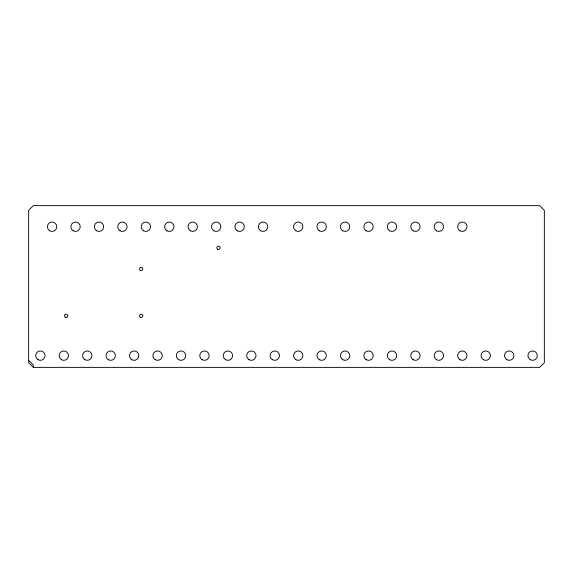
<?xml version="1.0" encoding="UTF-8"?>
<svg xmlns="http://www.w3.org/2000/svg" width="573" height="573" viewBox="0 0 573 573"><rect width="100%" height="100%" fill="white"/><g stroke="black" fill="none" stroke-linecap="round" stroke-linejoin="round"><path stroke-width="0.86" d="M33.341 367.372L539.659 367.372L544.35 362.68L544.35 210.32L539.659 205.628L33.341 205.628L28.65 210.32L28.65 362.68L33.341 367.372L33.341 365.03L28.65 360.338M140.342 270.341A1.64 1.64 0 0 0 142.806 268.916A1.64 1.64 0 0 0 140.342 267.498A1.64 1.64 0 0 0 140.342 270.341M65.336 317.227A1.64 1.64 0 0 0 67.8 315.802A1.64 1.64 0 0 0 65.336 314.376A1.64 1.64 0 0 0 65.336 317.227M217.697 249.248A1.64 1.64 0 0 0 220.161 247.823A1.64 1.64 0 0 0 217.697 246.397A1.64 1.64 0 0 0 217.697 249.248M295.876 230.783A4.691 4.691 0 0 0 302.909 226.729A4.691 4.691 0 0 0 295.876 222.668A4.691 4.691 0 0 0 295.876 230.783M319.319 230.783A4.691 4.691 0 0 0 326.352 226.729A4.691 4.691 0 0 0 319.319 222.668A4.691 4.691 0 0 0 319.319 230.783M342.761 230.783A4.691 4.691 0 0 0 349.788 226.729A4.691 4.691 0 0 0 342.761 222.668A4.691 4.691 0 0 0 342.761 230.783M366.197 230.783A4.691 4.691 0 0 0 373.231 226.729A4.691 4.691 0 0 0 366.197 222.668A4.691 4.691 0 0 0 366.197 230.783M389.64 230.783A4.691 4.691 0 0 0 396.674 226.729A4.691 4.691 0 0 0 389.64 222.668A4.691 4.691 0 0 0 389.64 230.783M213.836 230.783A4.691 4.691 0 0 0 220.863 226.729A4.691 4.691 0 0 0 213.836 222.668A4.691 4.691 0 0 0 213.836 230.783M120.072 230.783A4.691 4.691 0 0 0 127.099 226.729A4.691 4.691 0 0 0 120.072 222.668A4.691 4.691 0 0 0 120.072 230.783M237.272 230.783A4.691 4.691 0 0 0 244.306 226.729A4.691 4.691 0 0 0 237.272 222.668A4.691 4.691 0 0 0 237.272 230.783M260.715 230.783A4.691 4.691 0 0 0 267.749 226.729A4.691 4.691 0 0 0 260.715 222.668A4.691 4.691 0 0 0 260.715 230.783M140.342 317.227A1.64 1.64 0 0 0 142.806 315.802A1.64 1.64 0 0 0 140.342 314.376A1.64 1.64 0 0 0 140.342 317.227M413.083 230.783A4.691 4.691 0 0 0 420.116 226.729A4.691 4.691 0 0 0 413.083 222.668A4.691 4.691 0 0 0 413.083 230.783M436.519 230.783A4.691 4.691 0 0 0 443.552 226.729A4.691 4.691 0 0 0 436.519 222.668A4.691 4.691 0 0 0 436.519 230.783M459.961 230.783A4.691 4.691 0 0 0 466.995 226.729A4.691 4.691 0 0 0 459.961 222.668A4.691 4.691 0 0 0 459.961 230.783M178.669 359.708A4.691 4.691 0 0 0 185.702 355.654A4.691 4.691 0 0 0 178.669 351.593A4.691 4.691 0 0 0 178.669 359.708M202.111 359.708A4.691 4.691 0 0 0 209.145 355.654A4.691 4.691 0 0 0 202.111 351.593A4.691 4.691 0 0 0 202.111 359.708M366.197 359.708A4.691 4.691 0 0 0 373.231 355.654A4.691 4.691 0 0 0 366.197 351.593A4.691 4.691 0 0 0 366.197 359.708M389.64 359.708A4.691 4.691 0 0 0 396.674 355.654A4.691 4.691 0 0 0 389.64 351.593A4.691 4.691 0 0 0 389.64 359.708M413.083 359.708A4.691 4.691 0 0 0 420.116 355.654A4.691 4.691 0 0 0 413.083 351.593A4.691 4.691 0 0 0 413.083 359.708M436.519 359.708A4.691 4.691 0 0 0 443.552 355.654A4.691 4.691 0 0 0 436.519 351.593A4.691 4.691 0 0 0 436.519 359.708M459.961 359.708A4.691 4.691 0 0 0 466.995 355.654A4.691 4.691 0 0 0 459.961 351.593A4.691 4.691 0 0 0 459.961 359.708M483.404 359.708A4.691 4.691 0 0 0 490.438 355.654A4.691 4.691 0 0 0 483.404 351.593A4.691 4.691 0 0 0 483.404 359.708M506.847 359.708A4.691 4.691 0 0 0 513.874 355.654A4.691 4.691 0 0 0 506.847 351.593A4.691 4.691 0 0 0 506.847 359.708M530.283 359.708A4.691 4.691 0 0 0 537.316 355.654A4.691 4.691 0 0 0 530.283 351.593A4.691 4.691 0 0 0 530.283 359.708M225.554 359.708A4.691 4.691 0 0 0 232.588 355.654A4.691 4.691 0 0 0 225.554 351.593A4.691 4.691 0 0 0 225.554 359.708M248.997 359.708A4.691 4.691 0 0 0 256.024 355.654A4.691 4.691 0 0 0 248.997 351.593A4.691 4.691 0 0 0 248.997 359.708M272.433 359.708A4.691 4.691 0 0 0 279.466 355.654A4.691 4.691 0 0 0 272.433 351.593A4.691 4.691 0 0 0 272.433 359.708M295.876 359.708A4.691 4.691 0 0 0 302.909 355.654A4.691 4.691 0 0 0 295.876 351.593A4.691 4.691 0 0 0 295.876 359.708M319.319 359.708A4.691 4.691 0 0 0 326.352 355.654A4.691 4.691 0 0 0 319.319 351.593A4.691 4.691 0 0 0 319.319 359.708M342.761 359.708A4.691 4.691 0 0 0 349.788 355.654A4.691 4.691 0 0 0 342.761 351.593A4.691 4.691 0 0 0 342.761 359.708M38.026 359.708A4.691 4.691 0 0 0 45.059 355.654A4.691 4.691 0 0 0 38.026 351.593A4.691 4.691 0 0 0 38.026 359.708M61.469 359.708A4.691 4.691 0 0 0 68.502 355.654A4.691 4.691 0 0 0 61.469 351.593A4.691 4.691 0 0 0 61.469 359.708M84.911 359.708A4.691 4.691 0 0 0 91.938 355.654A4.691 4.691 0 0 0 84.911 351.593A4.691 4.691 0 0 0 84.911 359.708M108.347 359.708A4.691 4.691 0 0 0 115.381 355.654A4.691 4.691 0 0 0 108.347 351.593A4.691 4.691 0 0 0 108.347 359.708M131.79 359.708A4.691 4.691 0 0 0 138.824 355.654A4.691 4.691 0 0 0 131.79 351.593A4.691 4.691 0 0 0 131.79 359.708M155.233 359.708A4.691 4.691 0 0 0 162.266 355.654A4.691 4.691 0 0 0 155.233 351.593A4.691 4.691 0 0 0 155.233 359.708M49.744 230.783A4.691 4.691 0 0 0 56.777 226.729A4.691 4.691 0 0 0 49.744 222.668A4.691 4.691 0 0 0 49.744 230.783M73.186 230.783A4.691 4.691 0 0 0 80.22 226.729A4.691 4.691 0 0 0 73.186 222.668A4.691 4.691 0 0 0 73.186 230.783M96.629 230.783A4.691 4.691 0 0 0 103.663 226.729A4.691 4.691 0 0 0 96.629 222.668A4.691 4.691 0 0 0 96.629 230.783M143.508 230.783A4.691 4.691 0 0 0 150.541 226.729A4.691 4.691 0 0 0 143.508 222.668A4.691 4.691 0 0 0 143.508 230.783M166.951 230.783A4.691 4.691 0 0 0 173.984 226.729A4.691 4.691 0 0 0 166.951 222.668A4.691 4.691 0 0 0 166.951 230.783M190.394 230.783A4.691 4.691 0 0 0 197.427 226.729A4.691 4.691 0 0 0 190.394 222.668A4.691 4.691 0 0 0 190.394 230.783"/></g></svg>
